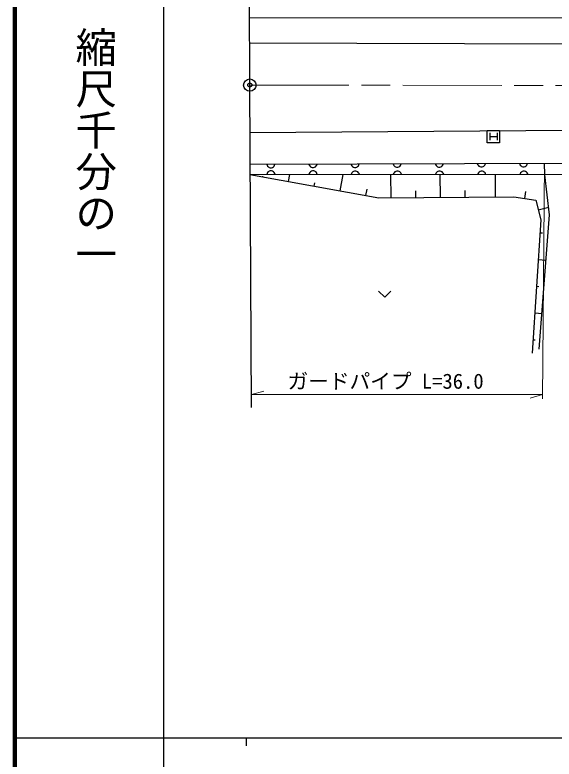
# Model space of a CAD drawing. Units: millimetres, scale not verified. Extents: x 40000 to 680000, y 20000 to 380000.
# Drawn here: x 40000 to 105269, y 202409 to 292430 of the extents above; entities that cross this region are included whole.
import ezdxf
from ezdxf.enums import TextEntityAlignment as Align

# ---------------------------------------------------------------- set-up
doc = ezdxf.new("R2010")
doc.units = ezdxf.units.MM
doc.header["$LTSCALE"] = 1000
doc.header["$PDMODE"] = 32
doc.header["$PDSIZE"] = 500
doc.linetypes.add('CHAIN', pattern=[18.5, 12, -1.5, 3.5, -1.5])
for name, color, linetype, lineweight in [('M-BGD', 7, 'Continuous', 25), ('M-BGD-EXST', 7, 'Continuous', 25), ('M-BMK', 2, 'CHAIN', 13), ('M-BMK-OTRS', 5, 'Continuous', 25), ('M-BMK-SRVR', 3, 'Continuous', 25), ('M-STR-HTXT', 7, 'Continuous', 13), ('M-STR-STRC', 7, 'Continuous', 25), ('M-TTL', 2, 'Continuous', 140), ('M-TTL-BAND', 7, 'Continuous', 25)]:
    doc.layers.add(name, color=color, linetype=linetype, lineweight=lineweight)
doc.layers.add('M-OTRS', color=6, linetype='Continuous')
doc.styles.add('@ＭＳ ゴシック', font='')
doc.styles.add('ＭＳ ゴシック', font='')
doc.styles.get('@ＭＳ ゴシック').set_extended_font_data('@MS Gothic')
doc.styles.get('ＭＳ ゴシック').set_extended_font_data('MS Gothic')

msp = doc.modelspace()

# ---------------------------------------------------------------- linework, layer by layer
at = {"layer": 'M-BGD'}
for p, q in [((68399, 292081), (171177, 292169)), ((68435, 274357), (150405, 274648)), ((70484, 274364), (70524, 274244)), ((70524, 274244), (70585, 274145)), ((70585, 274145), (70685, 274045)), ((70685, 274045), (70785, 273985)), ((70785, 273985), (70905, 273946)), ((70905, 273946), (71065, 273946)), ((71065, 273946), (71185, 273987)), ((71185, 273987), (71285, 274047)), ((71285, 274047), (71385, 274147)), ((71385, 274147), (71444, 274248)), ((71444, 274248), (71484, 274368)), ((75581, 274382), (75621, 274263)), ((75621, 274263), (75681, 274163)), ((75681, 274163), (75782, 274063)), ((75782, 274063), (75882, 274003)), ((75882, 274003), (76002, 273964)), ((76002, 273964), (76162, 273964)), ((76162, 273964), (76282, 274005)), ((76282, 274005), (76382, 274065)), ((76382, 274065), (76481, 274166)), ((76481, 274166), (76541, 274266)), ((76541, 274266), (76581, 274386)), ((80677, 274400), (80718, 274281)), ((80718, 274281), (80778, 274181)), ((80778, 274181), (80879, 274081)), ((80879, 274081), (80979, 274022)), ((80979, 274022), (81099, 273982)), ((81099, 273982), (81259, 273983)), ((81259, 273983), (81379, 274023)), ((81379, 274023), (81479, 274083)), ((81479, 274083), (81578, 274184)), ((81578, 274184), (81638, 274284)), ((81638, 274284), (81677, 274404)), ((85774, 274419), (85815, 274299)), ((85815, 274299), (85875, 274199)), ((85875, 274199), (85975, 274099)), ((85975, 274099), (86076, 274040)), ((86076, 274040), (86196, 274000)), ((86196, 274000), (86356, 274001)), ((86356, 274001), (86476, 274041)), ((86476, 274041), (86575, 274101)), ((86575, 274101), (86675, 274202)), ((86675, 274202), (86735, 274302)), ((86735, 274302), (86774, 274422)), ((90871, 274437), (90911, 274317)), ((90911, 274317), (90972, 274217)), ((90972, 274217), (91072, 274117)), ((91072, 274117), (91172, 274058)), ((91172, 274058), (91293, 274018)), ((91293, 274018), (91453, 274019)), ((91453, 274019), (91572, 274059)), ((91572, 274059), (91672, 274119)), ((91672, 274119), (91772, 274220)), ((91772, 274220), (91831, 274320)), ((91831, 274320), (91871, 274440)), ((95968, 274455), (96008, 274335)), ((96008, 274335), (96069, 274235)), ((96069, 274235), (96169, 274135)), ((96169, 274135), (96269, 274076)), ((96269, 274076), (96389, 274036)), ((96389, 274036), (96549, 274037)), ((96549, 274037), (96669, 274077)), ((96669, 274077), (96769, 274138)), ((96769, 274138), (96869, 274238)), ((96869, 274238), (96928, 274338)), ((96928, 274338), (96968, 274458)), ((101065, 274473), (101105, 274353)), ((101105, 274353), (101165, 274253)), ((101165, 274253), (101266, 274154)), ((101266, 274154), (101366, 274094)), ((101366, 274094), (101486, 274054)), ((101486, 274054), (101646, 274055)), ((101646, 274055), (101766, 274095)), ((101766, 274095), (101866, 274156)), ((101866, 274156), (101965, 274256)), ((101965, 274256), (102025, 274356)), ((102025, 274356), (102065, 274476)), ((104158, 273092), (104113, 274484)), ((68446, 273136), (84041, 270285)), ((104158, 273092), (68446, 273136)), ((70006, 272851), (70021, 272936)), ((70537, 273254), (70497, 273134)), ((70597, 273354), (70537, 273254)), ((70698, 273453), (70597, 273354)), ((70798, 273513), (70698, 273453)), ((70918, 273553), (70798, 273513)), ((71078, 273553), (70918, 273553)), ((71198, 273513), (71078, 273553)), ((71298, 273453), (71198, 273513)), ((71397, 273353), (71298, 273453)), ((71457, 273253), (71397, 273353)), ((71497, 273132), (71457, 273253)), ((73125, 272281), (73280, 273130)), ((75639, 273247), (75599, 273127)), ((75699, 273347), (75639, 273247)), ((75799, 273447), (75699, 273347)), ((75899, 273507), (75799, 273447)), ((76019, 273547), (75899, 273507)), ((76179, 273547), (76019, 273547)), ((76299, 273507), (76179, 273547)), ((76399, 273446), (76299, 273507)), ((76499, 273346), (76399, 273446)), ((76559, 273246), (76499, 273346)), ((76599, 273126), (76559, 273246)), ((79362, 271140), (79725, 273122)), ((80741, 273241), (80701, 273121)), ((80801, 273341), (80741, 273241)), ((80901, 273441), (80801, 273341)), ((81001, 273501), (80901, 273441)), ((81121, 273541), (81001, 273501)), ((81281, 273540), (81121, 273541)), ((81401, 273500), (81281, 273540)), ((81501, 273440), (81401, 273500)), ((81601, 273340), (81501, 273440)), ((81661, 273240), (81601, 273340)), ((81701, 273120), (81661, 273240)), ((85534, 270298), (85509, 273115)), ((85843, 273235), (85802, 273115)), ((85903, 273335), (85843, 273235)), ((86003, 273435), (85903, 273335)), ((86103, 273494), (86003, 273435)), ((86223, 273534), (86103, 273494)), ((86383, 273534), (86223, 273534)), ((86503, 273494), (86383, 273534)), ((86603, 273434), (86503, 273494)), ((86703, 273334), (86603, 273434)), ((86763, 273234), (86703, 273334)), ((86802, 273114), (86763, 273234)), ((90944, 273229), (90904, 273109)), ((91004, 273328), (90944, 273229)), ((91105, 273428), (91004, 273328)), ((91205, 273488), (91105, 273428)), ((91325, 273528), (91205, 273488)), ((91485, 273528), (91325, 273528)), ((91507, 270351), (91482, 273108)), ((91605, 273488), (91485, 273528)), ((91705, 273428), (91605, 273488)), ((91804, 273327), (91705, 273428)), ((91864, 273227), (91804, 273327)), ((91904, 273107), (91864, 273227)), ((96046, 273222), (96006, 273102)), ((96106, 273322), (96046, 273222)), ((96206, 273422), (96106, 273322)), ((96306, 273482), (96206, 273422)), ((96426, 273522), (96306, 273482)), ((96586, 273522), (96426, 273522)), ((96706, 273481), (96586, 273522)), ((96806, 273421), (96706, 273481)), ((96906, 273321), (96806, 273421)), ((96966, 273221), (96906, 273321)), ((97006, 273101), (96966, 273221)), ((98193, 270411), (98169, 273100)), ((101148, 273216), (101108, 273096)), ((101208, 273316), (101148, 273216)), ((101308, 273416), (101208, 273316)), ((101408, 273476), (101308, 273416)), ((101528, 273515), (101408, 273476)), ((101688, 273515), (101528, 273515)), ((101808, 273475), (101688, 273515)), ((101908, 273415), (101808, 273475)), ((102008, 273315), (101908, 273415)), ((102068, 273215), (102008, 273315)), ((102108, 273095), (102068, 273215)), ((107230, 273120), (104158, 273092)), ((104729, 268259), (104158, 273092)), ((76243, 271710), (76321, 272135)), ((82481, 270570), (82621, 271334)), ((88520, 270325), (88513, 271161)), ((94494, 270378), (94486, 271196)), ((101721, 270222), (101857, 271084)), ((84041, 270285), (100400, 270430)), ((100400, 270430), (103042, 270014)), ((103042, 270014), (103679, 267645)), ((103356, 268849), (104620, 269189)), ((103679, 267645), (102592, 251528)), ((103467, 251976), (104729, 268259)), ((103561, 266068), (103859, 266048)), ((103346, 262837), (104304, 262773)), ((103130, 259606), (103407, 259587)), ((84015, 259015), (84765, 258295)), ((84765, 258295), (85515, 259015)), ((102915, 256375), (103803, 256315)), ((102699, 253144), (102955, 253126))]:
    msp.add_line(p, q, dxfattribs=at)
at = {"layer": 'M-BGD-EXST'}
for p, q in [((97176, 276958), (97176, 278458)), ((97176, 278458), (98676, 278458)), ((98676, 278458), (98676, 276958)), ((97476, 278158), (97476, 277258)), ((97476, 277708), (98376, 277708)), ((98376, 278158), (98376, 277258)), ((98676, 276958), (97176, 276958))]:
    msp.add_line(p, q, dxfattribs=at)
at = {"layer": 'M-BMK'}
msp.add_line((68439, 283938), (168670, 283808), dxfattribs=at)
at = {"layer": 'M-BMK-OTRS'}
for p, q in [((68439, 283938), (68201, 332657)), ((68630, 244930), (68439, 283938))]:
    msp.add_line(p, q, dxfattribs=at)
at = {"layer": 'M-BMK-SRVR'}
for radius in [750, 30]:
    msp.add_circle((68439, 283938), radius, dxfattribs=at)
at = {"layer": 'M-OTRS'}
msp.add_point((68439, 283938), dxfattribs=at)
at = {"layer": 'M-STR-HTXT'}
for p, q in [((103874, 245997), (104113, 274484)), ((104158, 273092), (104113, 274484)), ((68622, 246508), (70122, 246928)), ((68622, 246508), (103879, 246508)), ((103879, 246508), (102379, 246088))]:
    msp.add_line(p, q, dxfattribs=at)
at = {"layer": 'M-STR-STRC'}
for p, q in [((68414, 289051), (220385, 288503)), ((68440, 278216), (200242, 279143))]:
    msp.add_line(p, q, dxfattribs=at)
at = {"layer": 'M-TTL'}
msp.add_line((40000, 380000), (40000, 20000), dxfattribs=at)
at = {"layer": 'M-TTL-BAND'}
for p, q in [((58000, 370000), (58000, 20000)), ((40000, 205000), (579000, 205000)), ((68000, 205000), (68000, 204000))]:
    msp.add_line(p, q, dxfattribs=at)

# ---------------------------------------------------------------- texts
at = {"layer": 'M-STR-HTXT', "style": 'ＭＳ ゴシック'}
msp.add_text('ガードパイプ L=36.0', height=1833, dxfattribs=at).set_placement((73008, 246657), align=Align.BOTTOM_LEFT)
at = {"layer": 'M-TTL-BAND', "style": '@ＭＳ ゴシック'}
msp.add_text('縮尺千分の一', height=3666, rotation=270, dxfattribs=at).set_placement((49777, 261030), align=Align.MIDDLE_RIGHT)

doc.saveas('drawing.dxf')
